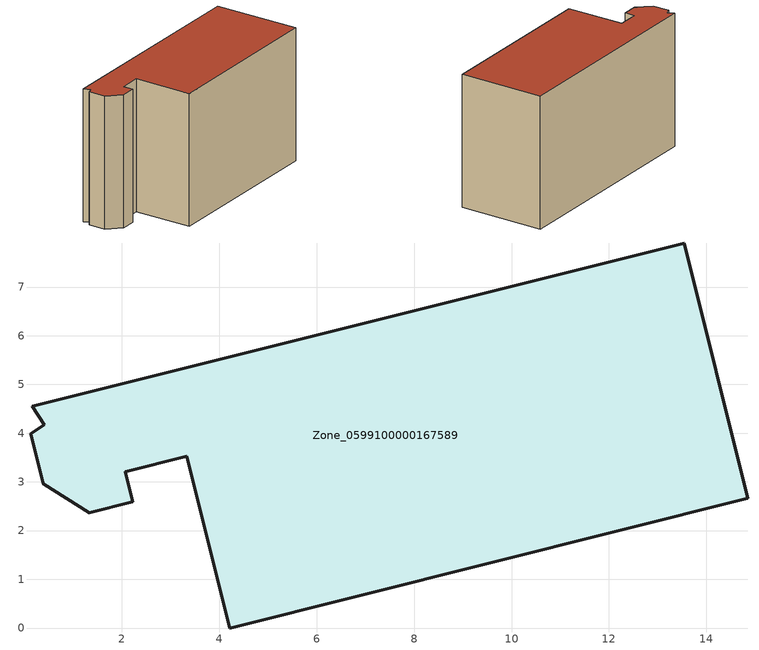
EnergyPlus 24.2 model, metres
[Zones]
Zone_0599100000167589
 floor ground (C_G): 0.4,4.17 0.16,4.55 13.54,7.9 14.85,2.66 4.21,0 3.33,3.53 2.07,3.21 2.23,2.59 1.33,2.37 0.38,2.96 0.13,3.99 z0
 wall outside (C_F): 0.38,2.96 1.33,2.37 2.23,2.59 2.07,3.21 3.33,3.53 4.21,0 14.85,2.66 13.54,7.9 0.16,4.55 0.4,4.17 0.13,3.99 0.38,2.96 z0:8.34
 roof outside (C_R): 0.4,4.17 0.13,3.99 0.38,2.96 1.33,2.37 2.23,2.59 2.07,3.21 3.33,3.53 4.21,0 14.85,2.66 13.54,7.9 0.16,4.55 z8.34
[BUILDING]
Pand.0599100000167589: North Axis=0; Terrain=City; Loads Convergence Tolerance Value=0.04; Temperature Convergence Tolerance Value=0.4; Solar Distribution=FullExterior; Maximum Number of Warmup Days=25; Minimum Number of Warmup Days=1
[Site:Location]
Rotterdam.The.Hague.AP_ZH_NLD Design_Conditions: Latitude=51.96; Longitude=4.45; Time Zone=1; Elevation=-4.5
[SITE:GROUNDTEMPERATURE:BUILDINGSURFACE]
18, 18, 18, 18, 18, 18, 18, 18, 18, 18, 18, 18
[MATERIAL] Thermal Absorptance=0.9; Solar Absorptance=0.7; Visible Absorptance=0.7
Name | Roughness | Thickness | Conductivity | Density | Specific Heat
G.TI.1975-1991 | MediumSmooth | 0.15 | 0.288461 | 540 | 1210
F.TI.1975-1991 | Rough | 0.3 | 0.230769 | 1920 | 840
R.TI.1975-1991 | MediumRough | 0.2 | 0.153846 | 1500 | 1000
[CONSTRUCTION]
C_G: G.TI.1975-1991
C_F: F.TI.1975-1991
C_R: R.TI.1975-1991
[ZONE]
Zone_0599100000167589: Type=1; Multiplier=1; Ceiling Height=Autocalculate; Volume=Autocalculate; Floor Area=autocalculate; Part of Total Floor Area=Yes
[ZONEINFILTRATION:DESIGNFLOWRATE]
Infil_Zone_0599100000167589: Zone or ZoneList or Space or SpaceList=Zone_0599100000167589; Schedule=AlwaysOn; Design Flow Rate Calculation Method=Flow/Area; Flow Rate per Floor Area=0.003; Constant Term Coefficient=1; Temperature Term Coefficient=0; Velocity Term Coefficient=0; Velocity Squared Term Coefficient=0
[HVACTEMPLATE:ZONE:IDEALLOADSAIRSYSTEM]
Zone_0599100000167589: Maximum Heating Supply Air Temperature=50; Minimum Cooling Supply Air Temperature=13; Maximum Heating Supply Air Humidity Ratio=0.0156; Minimum Cooling Supply Air Humidity Ratio=0.0077; Heating Limit=NoLimit; Cooling Limit=NoLimit; Dehumidification Control Type=ConstantSensibleHeatRatio; Cooling Sensible Heat Ratio=0.7; Dehumidification Setpoint=60; Humidification Control Type=None; Humidification Setpoint=30; Outdoor Air Method=None; Outdoor Air Flow Rate per Person=0.00944; Outdoor Air Flow Rate per Zone Floor Area=0; Outdoor Air Flow Rate per Zone=0; Demand Controlled Ventilation Type=None; Outdoor Air Economizer Type=NoEconomizer; Heat Recovery Type=None; Sensible Heat Recovery Effectiveness=0.7; Latent Heat Recovery Effectiveness=0.65
[ZONECONTROL:THERMOSTAT]
ThermostatControl_Zone_0599100000167589: Zone or ZoneList=Zone_0599100000167589; Control Type Schedule=DualSetpointControlType; Control 1=Thermostat_Zone_0599100000167589; Temperature Difference Between Cutout And Setpoint=0
[THERMOSTATSETPOINT:DUALSETPOINT]
Thermostat_Zone_0599100000167589: Heating Setpoint Temperature Schedule=HeatingSetpoint_Zone_0599100000167589; Cooling Setpoint Temperature Schedule=CoolingSetpoint_Zone_0599100000167589
[SCHEDULE:COMPACT]
HeatingSetpoint_Zone_0599100000167589: Through: 12/31, For: AllDays, Until: 24:00, 21
CoolingSetpoint_Zone_0599100000167589: Through: 12/31, For: AllDays, Until: 24:00, 24
DualSetpointControlType: Through: 12/31, For: AllDays, Until: 24:00, 4
AlwaysOn: Through: 12/31, For: AllDays, Until: 24:00, 1
